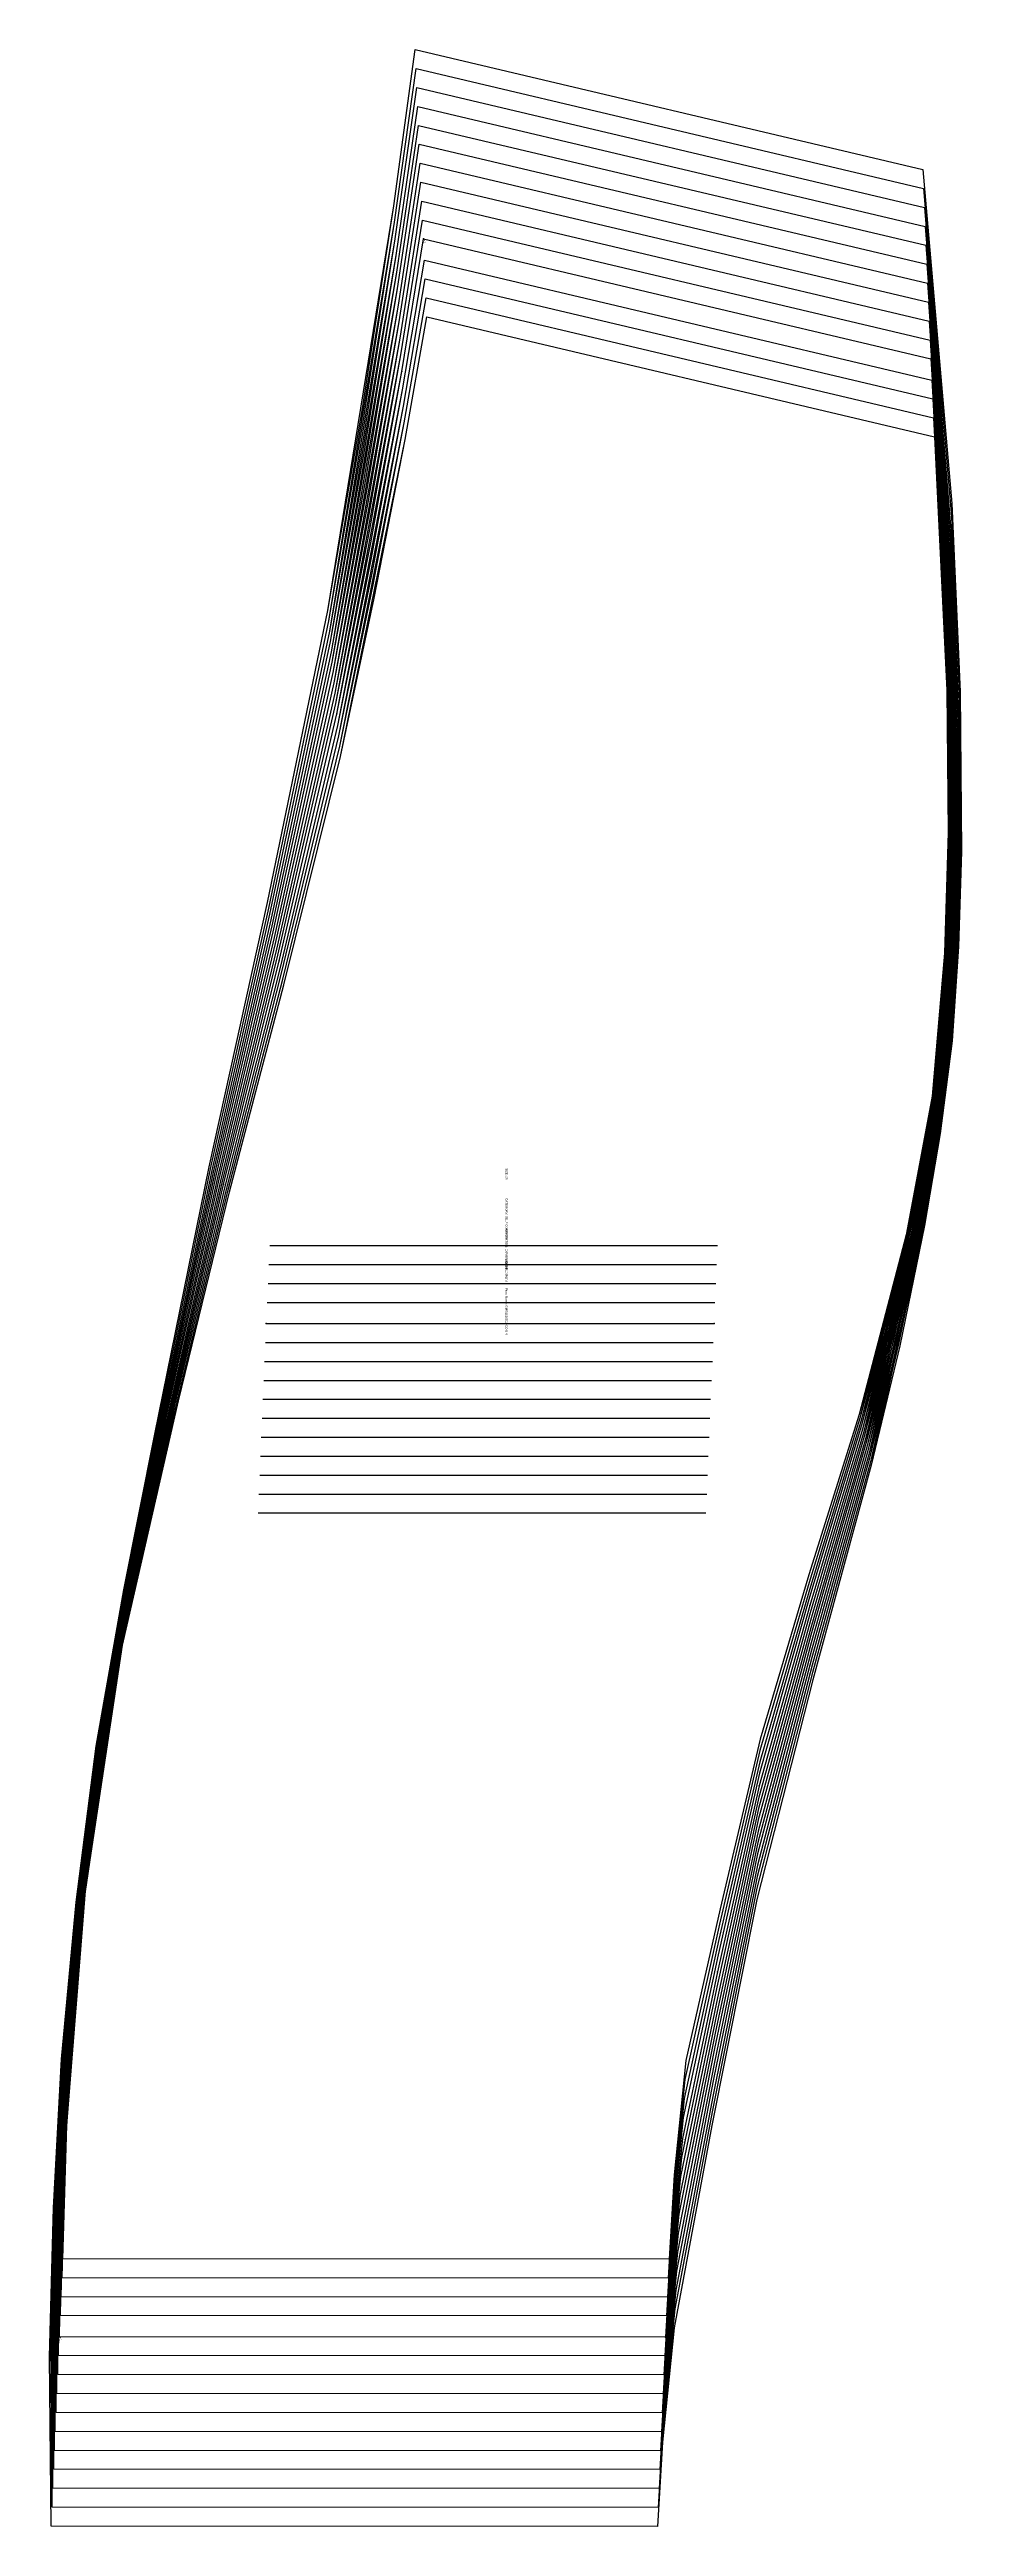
# Model space of a CAD drawing. Extents: x -839 to 1721, y -537 to 682.
# Drawn here: x 278.4 to 386.7, y -321.2 to -26.9 of the extents above; entities that cross this region are included whole.
import ezdxf

# ---------------------------------------------------------------- set-up
doc = ezdxf.new("R2010")
doc.units = 0

# ---------------------------------------------------------------- blocks, each defined once
blk = doc.blocks.new('GMG1016S19-CO U 4_42')
at = {"layer": '1'}
for points in [[(280.0224, -289.3645), (280.4821, -273.4971), (282.7046, -245.6536), (287.1013, -216.4563), (293.7282, -187.4495), (299.814, -162.6109), (306.2606, -138.0465), (312.989, -110.9168), (320.6395, -73.2486), (323.2328, -58.6893)], [(323.2328, -58.6893), (383.4867, -72.9412)], [(383.4867, -72.9412), (384.9624, -103.0225), (385.1047, -119.9439), (384.6729, -134.2797), (383.2124, -151.2418), (380.1212, -167.7112), (374.5383, -189.0624), (368.5744, -208.1302), (362.806, -227.6349), (358.0334, -247.772), (353.9719, -265.8212), (352.5851, -279.3797), (351.9856, -289.4026)], [(351.9856, -289.4026), (280.0224, -289.3645)]]:
    blk.add_lwpolyline(points, dxfattribs=at)
at = {"layer": '5'}
blk.add_line((304.5715, -169.0117), (357.7337, -169.0117), dxfattribs=at)
at = {"layer": '6'}
blk.add_line((351.9856, -289.4026), (280.0224, -289.3645), dxfattribs=at)
at = {"layer": '7'}
blk.add_line((304.5715, -169.0117), (357.7337, -169.0117), dxfattribs=at)
at = {"layer": '84'}
for points in [[(280.0224, -289.3645), (280.4821, -273.4971), (281.3889, -259.5576), (282.7046, -245.6536), (284.6426, -231.0156), (287.1013, -216.4563), (290.2535, -201.9174), (293.7282, -187.4495), (299.814, -162.6109), (306.2606, -138.0465), (312.989, -110.9168), (316.9667, -92.1157), (320.6395, -73.2486), (323.2328, -58.6893)], [(323.2328, -58.6893), (383.4867, -72.9412)], [(383.4867, -72.9412), (384.9624, -103.0225), (385.1047, -119.9439), (384.6729, -134.2797), (384.1014, -142.776), (383.2124, -151.2418), (381.8383, -159.507), (380.1212, -167.7112), (377.4821, -178.4249), (374.5383, -189.0624), (368.5744, -208.1302), (362.806, -227.6349), (358.0334, -247.772), (353.9719, -265.8212), (352.5851, -279.3797), (351.9856, -289.4026)], [(351.9856, -289.4026), (280.0224, -289.3645)]]:
    blk.add_lwpolyline(points, dxfattribs=at)
at = {"layer": '1'}
for s, p in [('SIZE: 42', (332.5623, -170.4899)), ('Piece Name: GMG1016S19-CO U 4', (332.5623, -174.0459))]:
    blk.add_text(s, height=0.25, rotation=269.8881, dxfattribs=at).set_placement(p)
blk = doc.blocks.new('GMG1016S19-CO U 4_44')
at = {"layer": '1'}
for points in [[(279.9208, -291.6149), (280.3348, -275.4478), (282.5014, -247.0684), (286.8778, -217.3072), (293.525, -187.7315), (299.6413, -162.4026), (306.1183, -137.3531), (312.8798, -109.6849), (320.5404, -71.2801), (323.1312, -56.4389)], [(323.1312, -56.4389), (383.3851, -70.6908)], [(383.3851, -70.6908), (385.0005, -101.4527), (385.2038, -118.7603), (384.8126, -133.4237), (383.3775, -150.7795), (380.2711, -167.6324), (374.6374, -189.4891), (368.6049, -209.0141), (362.773, -228.9836), (357.9622, -249.5957), (353.8703, -268.0716), (352.4835, -281.6302), (351.884, -291.653)], [(351.884, -291.653), (279.9208, -291.6149)]]:
    blk.add_lwpolyline(points, dxfattribs=at)
at = {"layer": '5'}
blk.add_line((304.4699, -171.2621), (357.632, -171.2621), dxfattribs=at)
at = {"layer": '6'}
blk.add_line((351.884, -291.653), (279.9208, -291.6149), dxfattribs=at)
at = {"layer": '7'}
blk.add_line((304.4699, -171.2621), (357.632, -171.2621), dxfattribs=at)
at = {"layer": '84'}
for points in [[(279.9208, -291.6149), (280.3348, -275.4478), (281.2085, -261.2416), (282.5014, -247.0684), (284.4267, -232.1484), (286.8778, -217.3072), (290.035, -202.4838), (293.525, -187.7315), (299.6413, -162.4026), (306.1183, -137.3531), (312.8798, -109.6849), (316.8676, -90.5155), (320.5404, -71.2801), (323.1312, -56.4389)], [(323.1312, -56.4389), (383.3851, -70.6908)], [(383.3851, -70.6908), (385.0005, -101.4527), (385.2038, -118.7603), (384.8126, -133.4237), (384.2614, -142.1181), (383.3775, -150.7795), (382.0008, -159.2377), (380.2711, -167.6324), (377.6117, -178.6002), (374.6374, -189.4891), (368.6049, -209.0141), (362.773, -228.9836), (357.9622, -249.5957), (353.8703, -268.0716), (352.4835, -281.6302), (351.884, -291.653)], [(351.884, -291.653), (279.9208, -291.6149)]]:
    blk.add_lwpolyline(points, dxfattribs=at)
at = {"layer": '1'}
for s, p in [('SIZE: 44', (332.5623, -170.4899)), ('Piece Name: GMG1016S19-CO U 4', (332.5623, -174.0459))]:
    blk.add_text(s, height=0.25, rotation=269.8881, dxfattribs=at).set_placement(p)
blk = doc.blocks.new('GMG1016S19-CO U 4_46')
at = {"layer": '1'}
for points in [[(279.8217, -293.8653), (280.19, -277.396), (282.2957, -248.4857), (286.6568, -218.1581), (293.3243, -188.0134), (299.4661, -162.1943), (305.9812, -136.6571), (312.7731, -108.4555), (320.4439, -69.3141), (323.0322, -54.1884)], [(323.0322, -54.1884), (383.286, -68.4403)], [(383.286, -68.4403), (385.0387, -99.883), (385.3053, -117.5741), (384.9548, -132.5677), (383.5477, -150.3147), (380.426, -167.5562), (374.7389, -189.9184), (368.6379, -209.898), (362.7425, -230.3323), (357.8937, -251.4194), (353.7713, -270.3221), (352.3844, -283.8806), (351.785, -293.9035)], [(351.785, -293.9035), (279.8217, -293.8653)]]:
    blk.add_lwpolyline(points, dxfattribs=at)
at = {"layer": '5'}
blk.add_line((304.3708, -173.5125), (357.533, -173.5125), dxfattribs=at)
at = {"layer": '6'}
blk.add_line((351.785, -293.9035), (279.8217, -293.8653), dxfattribs=at)
at = {"layer": '7'}
blk.add_line((304.3708, -173.5125), (357.533, -173.5125), dxfattribs=at)
at = {"layer": '84'}
for points in [[(279.8217, -293.8653), (280.19, -277.396), (281.0307, -262.9231), (282.2957, -248.4857), (284.2083, -233.2838), (286.6568, -218.1581), (289.8217, -203.0502), (293.3243, -188.0134), (299.4661, -162.1943), (305.9812, -136.6571), (312.7731, -108.4555), (316.7685, -88.9178), (320.4439, -69.3141), (323.0322, -54.1884)], [(323.0322, -54.1884), (383.286, -68.4403)], [(383.286, -68.4403), (385.0387, -99.883), (385.3053, -117.5741), (384.9548, -132.5677), (384.4189, -141.4577), (383.5477, -150.3147), (382.1659, -158.9659), (380.426, -167.5562), (377.7412, -178.778), (374.7389, -189.9184), (368.6379, -209.898), (362.7425, -230.3323), (357.8937, -251.4194), (353.7713, -270.3221), (352.3844, -283.8806), (351.785, -293.9035)], [(351.785, -293.9035), (279.8217, -293.8653)]]:
    blk.add_lwpolyline(points, dxfattribs=at)
at = {"layer": '1'}
for s, p in [('SIZE: 46', (332.5623, -170.4899)), ('Piece Name: GMG1016S19-CO U 4', (332.5623, -174.0459))]:
    blk.add_text(s, height=0.25, rotation=269.8881, dxfattribs=at).set_placement(p)
blk = doc.blocks.new('GMG1016S19-CO U 4_48')
at = {"layer": '1'}
for points in [[(279.7201, -296.1158), (280.0401, -279.3467), (282.0924, -249.903), (286.4308, -219.009), (293.1211, -188.2928), (299.2908, -161.9835), (305.8389, -135.9637), (312.6614, -107.2262), (320.3449, -67.3456), (322.9306, -51.938)], [(322.9306, -51.938), (383.1845, -66.1899)], [(383.1845, -66.1899), (385.0768, -98.3133), (385.4069, -116.3905), (385.0945, -131.7092), (383.7128, -149.8499), (380.5784, -167.4775), (374.8406, -190.3476), (368.6683, -210.7819), (362.7095, -231.6811), (357.8225, -253.2457), (353.6696, -272.5725), (352.2828, -286.1311), (351.6834, -296.1539)], [(351.6834, -296.1539), (279.7201, -296.1158)]]:
    blk.add_lwpolyline(points, dxfattribs=at)
at = {"layer": '5'}
blk.add_line((304.2692, -175.763), (357.4314, -175.763), dxfattribs=at)
at = {"layer": '6'}
blk.add_line((351.6834, -296.1539), (279.7201, -296.1158), dxfattribs=at)
at = {"layer": '7'}
blk.add_line((304.2692, -175.763), (357.4314, -175.763), dxfattribs=at)
at = {"layer": '84'}
for points in [[(279.7201, -296.1158), (280.0401, -279.3467), (280.8478, -264.6096), (282.0924, -249.903), (283.9873, -234.4167), (286.4308, -219.009), (289.6032, -203.6166), (293.1211, -188.2928), (299.2908, -161.9835), (305.8389, -135.9637), (312.6614, -107.2262), (316.6644, -87.3176), (320.3449, -67.3456), (322.9306, -51.938)], [(322.9306, -51.938), (383.1845, -66.1899)], [(383.1845, -66.1899), (385.0768, -98.3133), (385.4069, -116.3905), (385.0945, -131.7092), (384.5738, -140.7948), (383.7128, -149.8499), (382.3285, -158.6942), (380.5784, -167.4775), (377.8733, -178.9532), (374.8406, -190.3476), (368.6683, -210.7819), (362.7095, -231.6811), (357.8225, -253.2457), (353.6696, -272.5725), (352.2828, -286.1311), (351.6834, -296.1539)], [(351.6834, -296.1539), (279.7201, -296.1158)]]:
    blk.add_lwpolyline(points, dxfattribs=at)
at = {"layer": '1'}
for s, p in [('SIZE: 48', (332.5623, -170.4899)), ('Piece Name: GMG1016S19-CO U 4', (332.5623, -174.0459))]:
    blk.add_text(s, height=0.25, rotation=269.8881, dxfattribs=at).set_placement(p)
blk = doc.blocks.new('GMG1016S19-CO U 4_50')
at = {"layer": '1'}
for points in [[(279.6083, -298.6152), (279.8776, -281.5108), (281.8664, -251.4753), (286.1819, -219.9513), (292.8976, -188.6027), (299.0978, -161.7498), (305.684, -135.189), (312.542, -105.8571), (320.2382, -65.1587), (322.8188, -49.4361)], [(322.8188, -49.4361), (383.0727, -63.688)], [(383.0727, -63.688), (385.1199, -96.5658), (385.5187, -115.0722), (385.252, -130.7567), (383.8982, -149.3317), (380.7511, -167.3886), (374.9523, -190.8201), (368.7039, -211.7624), (362.6739, -233.1771), (357.7438, -255.2701), (353.5579, -275.0719), (352.171, -288.6304), (351.5716, -298.6533)], [(351.5716, -298.6533), (279.6083, -298.6152)]]:
    blk.add_lwpolyline(points, dxfattribs=at)
at = {"layer": '2'}
for p in [(322.8188, -49.4361), (322.8188, -49.4361), (383.0727, -63.688), (383.0727, -63.688), (304.1574, -178.2623), (357.3196, -178.2623), (279.6083, -298.6152), (351.5716, -298.6533), (351.5716, -298.6533)]:
    blk.add_point(p, dxfattribs=at)
at = {"layer": '3'}
for p in [(320.2382, -65.1587), (385.1199, -96.5658), (312.542, -105.8571), (385.5187, -115.0722), (385.252, -130.7567), (305.684, -135.189), (383.8982, -149.3317), (299.0978, -161.7498), (380.7511, -167.3886), (292.8976, -188.6027), (374.9523, -190.8201), (368.7039, -211.7624), (286.1819, -219.9513), (362.6739, -233.1771), (281.8664, -251.4753), (357.7438, -255.2701), (353.5579, -275.0719), (279.8776, -281.5108), (352.171, -288.6304)]:
    blk.add_point(p, dxfattribs=at)
at = {"layer": '4'}
for p in [(279.6083, -298.6152, -3.998), (351.5716, -298.6533, -3.998), (351.5716, -298.6533, -3.998)]:
    blk.add_point(p, dxfattribs=at)
at = {"layer": '5'}
blk.add_line((304.1574, -178.2623), (357.3196, -178.2623), dxfattribs=at)
at = {"layer": '6'}
blk.add_line((351.5716, -298.6533), (279.6083, -298.6152), dxfattribs=at)
at = {"layer": '7'}
blk.add_line((304.1574, -178.2623), (357.3196, -178.2623), dxfattribs=at)
at = {"layer": '84'}
for points in [[(279.6083, -298.6152), (279.8776, -281.5108), (280.6497, -266.4791), (281.8664, -251.4753), (283.7435, -235.6765), (286.1819, -219.9513), (289.3645, -204.244), (292.8976, -188.6027), (299.0978, -161.7498), (305.684, -135.189), (312.542, -105.8571), (316.5552, -85.5422), (320.2382, -65.1587), (322.8188, -49.4361)], [(322.8188, -49.4361), (383.0727, -63.688)], [(383.0727, -63.688), (385.1199, -96.5658), (385.5187, -115.0722), (385.252, -130.7567), (384.7516, -140.0607), (383.8982, -149.3317), (382.5113, -158.3919), (380.7511, -167.3886), (378.0181, -179.1463), (374.9523, -190.8201), (368.7039, -211.7624), (362.6739, -233.1771), (357.7438, -255.2701), (353.5579, -275.0719), (352.171, -288.6304), (351.5716, -298.6533)], [(351.5716, -298.6533), (279.6083, -298.6152)]]:
    blk.add_lwpolyline(points, dxfattribs=at)
at = {"layer": '1'}
for s, p in [('# 2', (322.8188, -49.4361)), ('# 2', (322.8188, -49.4361)), ('# 2', (383.0727, -63.688)), ('# 2', (383.0727, -63.688)), ('SIZE: 50', (332.5623, -159.8194)), ('CATEGORY: SELF CO UPPER', (332.5623, -163.3754)), ('ANNOTATION: 1XFABRIC 1X INTERLIN', (332.5623, -166.9314)), ('Quantity: 0,0', (332.5623, -170.4874)), ('Piece Name: GMG1016S19-CO U 4', (332.5623, -174.0434)), ('# 3', (353.5579, -275.0719)), ('# 1', (279.6083, -298.6152)), ('# 1', (351.5716, -298.6533)), ('# 1', (351.5716, -298.6533))]:
    blk.add_text(s, height=0.25, rotation=269.8881, dxfattribs=at).set_placement(p)
blk = doc.blocks.new('GMG1016S19-CO U 4_52')
at = {"layer": '1'}
for points in [[(279.5067, -300.8656), (279.7277, -283.4615), (281.6606, -252.8926), (285.9558, -220.8048), (292.6944, -188.8846), (298.9199, -161.5415), (305.5417, -134.4956), (312.4302, -104.6277), (320.1391, -63.1927), (322.7172, -47.1856)], [(322.7172, -47.1856), (382.9711, -61.4376)], [(382.9711, -61.4376), (385.1555, -94.996), (385.6178, -113.8886), (385.3892, -129.9007), (384.0633, -148.8695), (380.901, -167.3124), (375.0514, -191.2493), (368.7319, -212.6489), (362.6384, -234.5284), (357.6701, -257.0963), (353.4563, -277.3223), (352.0695, -290.8809), (351.47, -300.9037)], [(351.47, -300.9037), (279.5067, -300.8656)]]:
    blk.add_lwpolyline(points, dxfattribs=at)
at = {"layer": '5'}
blk.add_line((304.0558, -180.5128), (357.218, -180.5128), dxfattribs=at)
at = {"layer": '6'}
blk.add_line((351.47, -300.9037), (279.5067, -300.8656), dxfattribs=at)
at = {"layer": '7'}
blk.add_line((304.0558, -180.5128), (357.218, -180.5128), dxfattribs=at)
at = {"layer": '84'}
for points in [[(279.5067, -300.8656), (279.7277, -283.4615), (280.4694, -268.1631), (281.6606, -252.8926), (283.5225, -236.8119), (285.9558, -220.8048), (289.146, -204.8104), (292.6944, -188.8846), (298.9199, -161.5415), (305.5417, -134.4956), (312.4302, -104.6277), (316.4536, -83.9445), (320.1391, -63.1927), (322.7172, -47.1856)], [(322.7172, -47.1856), (382.9711, -61.4376)], [(382.9711, -61.4376), (385.1555, -94.996), (385.6178, -113.8886), (385.3892, -129.9007), (384.9066, -139.4003), (384.0633, -148.8695), (382.6739, -158.1227), (380.901, -167.3124), (378.1476, -179.3241), (375.0514, -191.2493), (368.7319, -212.6489), (362.6384, -234.5284), (357.6701, -257.0963), (353.4563, -277.3223), (352.0695, -290.8809), (351.47, -300.9037)], [(351.47, -300.9037), (279.5067, -300.8656)]]:
    blk.add_lwpolyline(points, dxfattribs=at)
at = {"layer": '1'}
for s, p in [('SIZE: 52', (332.5623, -170.4874)), ('Piece Name: GMG1016S19-CO U 4', (332.5623, -174.0434))]:
    blk.add_text(s, height=0.25, rotation=269.8881, dxfattribs=at).set_placement(p)
blk = doc.blocks.new('GMG1016S19-CO U 4_54')
at = {"layer": '1'}
for points in [[(279.4077, -303.116), (279.5804, -285.4122), (281.4574, -254.3099), (285.7323, -221.6557), (292.4937, -189.1666), (298.7472, -161.3332), (305.402, -133.8022), (312.3235, -103.3984), (320.0426, -61.2268), (322.6182, -44.9352)], [(322.6182, -44.9352), (382.872, -59.1871)], [(382.872, -59.1871), (385.1961, -93.4263), (385.7194, -112.7049), (385.5314, -129.0447), (384.2309, -148.4046), (381.0559, -167.2337), (375.153, -191.6786), (368.7649, -213.5328), (362.6079, -235.8772), (357.6016, -258.92), (353.3572, -279.5728), (351.9704, -293.1313), (351.3709, -303.1541)], [(351.3709, -303.1541), (279.4077, -303.116)]]:
    blk.add_lwpolyline(points, dxfattribs=at)
at = {"layer": '5'}
blk.add_line((303.9568, -182.7632), (357.119, -182.7632), dxfattribs=at)
at = {"layer": '6'}
blk.add_line((351.3709, -303.1541), (279.4077, -303.116), dxfattribs=at)
at = {"layer": '7'}
blk.add_line((303.9568, -182.7632), (357.119, -182.7632), dxfattribs=at)
at = {"layer": '84'}
for points in [[(279.4077, -303.116), (279.5804, -285.4122), (280.289, -269.8471), (281.4574, -254.3099), (283.304, -237.9447), (285.7323, -221.6557), (288.9301, -205.3768), (292.4937, -189.1666), (298.7472, -161.3332), (305.402, -133.8022), (312.3235, -103.3984), (316.3545, -82.3469), (320.0426, -61.2268), (322.6182, -44.9352)], [(322.6182, -44.9352), (382.872, -59.1871)], [(382.872, -59.1871), (385.1961, -93.4263), (385.7194, -112.7049), (385.5314, -129.0447), (385.0641, -138.7399), (384.2309, -148.4046), (382.839, -157.8509), (381.0559, -167.2337), (378.2797, -179.4993), (375.153, -191.6786), (368.7649, -213.5328), (362.6079, -235.8772), (357.6016, -258.92), (353.3572, -279.5728), (351.9704, -293.1313), (351.3709, -303.1541)], [(351.3709, -303.1541), (279.4077, -303.116)]]:
    blk.add_lwpolyline(points, dxfattribs=at)
at = {"layer": '1'}
for s, p in [('SIZE: 54', (332.5623, -170.4874)), ('Piece Name: GMG1016S19-CO U 4', (332.5623, -174.0434))]:
    blk.add_text(s, height=0.25, rotation=269.8881, dxfattribs=at).set_placement(p)
blk = doc.blocks.new('GMG1016S19-CO U 4_56')
at = {"layer": '1'}
for points in [[(279.3061, -305.369), (279.4331, -287.363), (281.2517, -255.7298), (285.5062, -222.5091), (292.2906, -189.4485), (298.572, -161.1275), (305.2623, -133.1087), (312.2118, -102.1716), (319.9435, -59.2582), (322.5166, -42.6873)], [(322.5166, -42.6873), (382.7704, -56.9367)], [(382.7704, -56.9367), (385.2317, -91.8592), (385.8184, -111.5238), (385.6711, -128.1913), (384.396, -147.9424), (381.2083, -167.16), (375.252, -192.1079), (368.7953, -214.4192), (362.5749, -237.2284), (357.5304, -260.7488), (353.2556, -281.8258), (351.8688, -295.3843), (351.2693, -305.4071)], [(351.2693, -305.4071), (279.3061, -305.369)]]:
    blk.add_lwpolyline(points, dxfattribs=at)
at = {"layer": '5'}
blk.add_line((303.8552, -185.0137), (357.0174, -185.0137), dxfattribs=at)
at = {"layer": '6'}
blk.add_line((351.2693, -305.4071), (279.3061, -305.369), dxfattribs=at)
at = {"layer": '7'}
blk.add_line((303.8552, -185.0137), (357.0174, -185.0137), dxfattribs=at)
at = {"layer": '84'}
for points in [[(279.3061, -305.369), (279.4331, -287.363), (280.1087, -271.5311), (281.2517, -255.7298), (283.0831, -239.0801), (285.5062, -222.5091), (288.7142, -205.9433), (292.2906, -189.4485), (298.572, -161.1275), (305.2623, -133.1087), (312.2118, -102.1716), (316.2529, -80.7467), (319.9435, -59.2582), (322.5166, -42.6873)], [(322.5166, -42.6873), (382.7704, -56.9367)], [(382.7704, -56.9367), (385.2317, -91.8592), (385.8184, -111.5238), (385.6711, -128.1913), (385.2215, -138.0795), (384.396, -147.9424), (383.0016, -157.5817), (381.2083, -167.16), (378.4092, -179.6746), (375.252, -192.1079), (368.7953, -214.4192), (362.5749, -237.2284), (357.5304, -260.7488), (353.2556, -281.8258), (351.8688, -295.3843), (351.2693, -305.4071)], [(351.2693, -305.4071), (279.3061, -305.369)]]:
    blk.add_lwpolyline(points, dxfattribs=at)
at = {"layer": '1'}
for s, p in [('SIZE: 56', (332.5623, -170.4899)), ('Piece Name: GMG1016S19-CO U 4', (332.5623, -174.0459))]:
    blk.add_text(s, height=0.25, rotation=269.8881, dxfattribs=at).set_placement(p)
blk = doc.blocks.new('GMG1016S19-CO U 4_58')
at = {"layer": '1'}
for points in [[(279.207, -307.6194), (279.2858, -289.3137), (281.0485, -257.1471), (285.2801, -223.3575), (292.0899, -189.7304), (298.3967, -160.9192), (305.1226, -132.4153), (312.1051, -100.9422), (319.847, -57.2948), (322.4175, -40.4369)], [(322.4175, -40.4369), (382.6714, -54.6888)], [(382.6714, -54.6888), (385.2723, -90.2894), (385.92, -110.3351), (385.8134, -127.3328), (384.5637, -147.4801), (381.3633, -167.0813), (375.3536, -192.5346), (368.8284, -215.3006), (362.5444, -238.5746), (357.4593, -262.57), (353.1566, -284.0762), (351.7697, -297.6322), (351.1703, -307.6576)], [(351.1703, -307.6576), (279.207, -307.6194)]]:
    blk.add_lwpolyline(points, dxfattribs=at)
at = {"layer": '5'}
blk.add_line((303.7561, -187.2641), (356.9183, -187.2641), dxfattribs=at)
at = {"layer": '6'}
blk.add_line((351.1703, -307.6576), (279.207, -307.6194), dxfattribs=at)
at = {"layer": '7'}
blk.add_line((303.7561, -187.2641), (356.9183, -187.2641), dxfattribs=at)
at = {"layer": '84'}
for points in [[(279.207, -307.6194), (279.2858, -289.3137), (279.9284, -273.2151), (281.0485, -257.1471), (282.8646, -240.2155), (285.2801, -223.3575), (288.4983, -206.5097), (292.0899, -189.7304), (298.3967, -160.9192), (305.1226, -132.4153), (312.1051, -100.9422), (316.1538, -79.149), (319.847, -57.2948), (322.4175, -40.4369)], [(322.4175, -40.4369), (382.6714, -54.6888)], [(382.6714, -54.6888), (385.2723, -90.2894), (385.92, -110.3351), (385.8134, -127.3328), (385.379, -137.4217), (384.5637, -147.4801), (383.1667, -157.3124), (381.3633, -167.0813), (378.5413, -179.8498), (375.3536, -192.5346), (368.8284, -215.3006), (362.5444, -238.5746), (357.4593, -262.57), (353.1566, -284.0762), (351.7697, -297.6322), (351.1703, -307.6576)], [(351.1703, -307.6576), (279.207, -307.6194)]]:
    blk.add_lwpolyline(points, dxfattribs=at)
at = {"layer": '1'}
for s, p in [('SIZE: 58', (332.5623, -170.4899)), ('Piece Name: GMG1016S19-CO U 4', (332.5623, -174.0459))]:
    blk.add_text(s, height=0.25, rotation=269.8881, dxfattribs=at).set_placement(p)
blk = doc.blocks.new('GMG1016S19-CO U 4_60')
at = {"layer": '1'}
for points in [[(279.1054, -309.8673), (279.1359, -291.2593), (280.8428, -258.5644), (285.0592, -224.2084), (291.8867, -190.0073), (298.2215, -160.7059), (304.9804, -131.7194), (311.9933, -99.7128), (319.748, -55.3289), (322.3159, -38.1864)], [(322.3159, -38.1864), (382.5698, -52.4384)], [(382.5698, -52.4384), (385.3079, -88.7197), (386.0191, -109.154), (385.9531, -126.4768), (384.7288, -147.0153), (381.5157, -167.0025), (375.4527, -192.9639), (368.8589, -216.1845), (362.5114, -239.9234), (357.3882, -264.3937), (353.055, -286.3241), (351.6681, -299.8826), (351.0687, -309.9054)], [(351.0687, -309.9054), (279.1054, -309.8673)]]:
    blk.add_lwpolyline(points, dxfattribs=at)
at = {"layer": '5'}
blk.add_line((303.6545, -189.5145), (356.8167, -189.5145), dxfattribs=at)
at = {"layer": '6'}
blk.add_line((351.0687, -309.9054), (279.1054, -309.8673), dxfattribs=at)
at = {"layer": '7'}
blk.add_line((303.6545, -189.5145), (356.8167, -189.5145), dxfattribs=at)
at = {"layer": '84'}
for points in [[(279.1054, -309.8673), (279.1359, -291.2593), (279.748, -274.8992), (280.8428, -258.5644), (282.6462, -241.3483), (285.0592, -224.2084), (288.2824, -207.0736), (291.8867, -190.0073), (298.2215, -160.7059), (304.9804, -131.7194), (311.9933, -99.7128), (316.0523, -77.5513), (319.748, -55.3289), (322.3159, -38.1864)], [(322.3159, -38.1864), (382.5698, -52.4384)], [(382.5698, -52.4384), (385.3079, -88.7197), (386.0191, -109.154), (385.9531, -126.4768), (385.5365, -136.7587), (384.7288, -147.0153), (383.3292, -157.0406), (381.5157, -167.0025), (378.6709, -180.0251), (375.4527, -192.9639), (368.8589, -216.1845), (362.5114, -239.9234), (357.3882, -264.3937), (353.055, -286.3241), (351.6681, -299.8826), (351.0687, -309.9054)], [(351.0687, -309.9054), (279.1054, -309.8673)]]:
    blk.add_lwpolyline(points, dxfattribs=at)
at = {"layer": '1'}
for s, p in [('SIZE: 60', (332.5623, -170.4899)), ('Piece Name: GMG1016S19-CO U 4', (332.5623, -174.0459))]:
    blk.add_text(s, height=0.25, rotation=269.8881, dxfattribs=at).set_placement(p)
blk = doc.blocks.new('GMG1016S19-CO U 4_62')
at = {"layer": '1'}
for points in [[(279.014, -312.1178), (278.9987, -293.2126), (280.6472, -259.9792), (284.8433, -225.0593), (291.6936, -190.2892), (298.0538, -160.5001), (304.8508, -131.0234), (311.8943, -98.4784), (319.6565, -53.3604), (322.2244, -35.936)], [(322.2244, -35.936), (382.4783, -50.1879)], [(382.4783, -50.1879), (385.3562, -87.1475), (386.1283, -107.9678), (386.1029, -125.6208), (384.904, -146.5479), (381.6782, -166.9263), (375.5645, -193.3931), (368.8995, -217.071), (362.4885, -241.2721), (357.3272, -266.22), (352.9635, -288.5745), (351.5767, -302.1331), (350.9773, -312.1559)], [(350.9773, -312.1559), (279.014, -312.1178)]]:
    blk.add_lwpolyline(points, dxfattribs=at)
at = {"layer": '5'}
blk.add_line((303.5631, -191.765), (356.7253, -191.765), dxfattribs=at)
at = {"layer": '6'}
blk.add_line((350.9773, -312.1559), (279.014, -312.1178), dxfattribs=at)
at = {"layer": '7'}
blk.add_line((303.5631, -191.765), (356.7253, -191.765), dxfattribs=at)
at = {"layer": '84'}
for points in [[(279.014, -312.1178), (278.9987, -293.2126), (279.5779, -276.5832), (280.6472, -259.9792), (282.4328, -242.4837), (284.8433, -225.0593), (288.0741, -207.64), (291.6936, -190.2892), (298.0538, -160.5001), (304.8508, -131.0234), (311.8943, -98.4784), (315.9608, -75.9511), (319.6565, -53.3604), (322.2244, -35.936)], [(322.2244, -35.936), (382.4783, -50.1879)], [(382.4783, -50.1879), (385.3562, -87.1475), (386.1283, -107.9678), (386.1029, -125.6208), (385.7016, -136.0983), (384.904, -146.5479), (383.502, -156.7688), (381.6782, -166.9263), (378.8106, -180.2029), (375.5645, -193.3931), (368.8995, -217.071), (362.4885, -241.2721), (357.3272, -266.22), (352.9635, -288.5745), (351.5767, -302.1331), (350.9773, -312.1559)], [(350.9773, -312.1559), (279.014, -312.1178)]]:
    blk.add_lwpolyline(points, dxfattribs=at)
at = {"layer": '1'}
for s, p in [('SIZE: 62', (332.5623, -170.4899)), ('Piece Name: GMG1016S19-CO U 4', (332.5623, -174.0459))]:
    blk.add_text(s, height=0.25, rotation=269.8881, dxfattribs=at).set_placement(p)
blk = doc.blocks.new('GMG1016S19-CO U 4_64')
at = {"layer": '1'}
for points in [[(278.9302, -314.3682), (278.8666, -295.1608), (280.4618, -261.394), (284.635, -225.9102), (291.5082, -190.5712), (297.8963, -160.2893), (304.7264, -130.3275), (311.8028, -97.249), (319.5778, -51.3944), (322.1406, -33.683)], [(322.1406, -33.683), (382.3945, -47.9349)], [(382.3945, -47.9349), (385.412, -85.5803), (386.2452, -106.7817), (386.2604, -124.7674), (385.0869, -146.0831), (381.8484, -166.8476), (375.6813, -193.8198), (368.9452, -217.9524), (362.4733, -242.6234), (357.2714, -268.0437), (352.8797, -290.825), (351.4929, -304.3835), (350.8934, -314.4063)], [(350.8934, -314.4063), (278.9302, -314.3682)]]:
    blk.add_lwpolyline(points, dxfattribs=at)
at = {"layer": '5'}
blk.add_line((303.4792, -194.0154), (356.6415, -194.0154), dxfattribs=at)
at = {"layer": '6'}
blk.add_line((350.8934, -314.4063), (278.9302, -314.3682), dxfattribs=at)
at = {"layer": '7'}
blk.add_line((303.4792, -194.0154), (356.6415, -194.0154), dxfattribs=at)
at = {"layer": '84'}
for points in [[(278.9302, -314.3682), (278.8666, -295.1608), (279.4153, -278.2647), (280.4618, -261.394), (282.2321, -243.6165), (284.635, -225.9102), (287.8735, -208.2064), (291.5082, -190.5712), (297.8963, -160.2893), (304.7264, -130.3275), (311.8028, -97.249), (315.877, -74.3535), (319.5778, -51.3944), (322.1406, -33.683)], [(322.1406, -33.683), (382.3945, -47.9349)], [(382.3945, -47.9349), (385.412, -85.5803), (386.2452, -106.7817), (386.2604, -124.7674), (385.8743, -135.4379), (385.0869, -146.0831), (383.6823, -156.4971), (381.8484, -166.8476), (378.9579, -180.3782), (375.6813, -193.8198), (368.9452, -217.9524), (362.4733, -242.6234), (357.2714, -268.0437), (352.8797, -290.825), (351.4929, -304.3835), (350.8934, -314.4063)], [(350.8934, -314.4063), (278.9302, -314.3682)]]:
    blk.add_lwpolyline(points, dxfattribs=at)
at = {"layer": '1'}
for s, p in [('SIZE: 64', (332.5623, -170.4874)), ('Piece Name: GMG1016S19-CO U 4', (332.5623, -174.0434))]:
    blk.add_text(s, height=0.25, rotation=269.8881, dxfattribs=at).set_placement(p)
blk = doc.blocks.new('GMG1016S19-CO U 4_66')
at = {"layer": '1'}
for points in [[(278.8311, -316.6187), (278.7219, -297.1089), (280.2586, -262.8113), (284.4115, -226.7611), (291.3076, -190.8506), (297.7236, -160.081), (304.5867, -129.634), (311.6936, -96.0197), (319.4812, -49.4259), (322.0416, -31.4325)], [(322.0416, -31.4325), (382.2955, -45.6845)], [(382.2955, -45.6845), (385.4501, -84.008), (386.3467, -105.6006), (386.4026, -123.9114), (385.2545, -145.6208), (382.0034, -166.7663), (375.7829, -194.2491), (368.9782, -218.8363), (362.4403, -243.9696), (357.2028, -269.8674), (352.7806, -293.0754), (351.3938, -306.6339), (350.7944, -316.6568)], [(350.7944, -316.6568), (278.8311, -316.6187)]]:
    blk.add_lwpolyline(points, dxfattribs=at)
at = {"layer": '5'}
blk.add_line((303.3802, -196.2659), (356.5424, -196.2659), dxfattribs=at)
at = {"layer": '6'}
blk.add_line((350.7944, -316.6568), (278.8311, -316.6187), dxfattribs=at)
at = {"layer": '7'}
blk.add_line((303.3802, -196.2659), (356.5424, -196.2659), dxfattribs=at)
at = {"layer": '84'}
for points in [[(278.8311, -316.6187), (278.7219, -297.1089), (279.2375, -279.9487), (280.2586, -262.8113), (282.0163, -244.7494), (284.4115, -226.7611), (287.6601, -208.7728), (291.3076, -190.8506), (297.7236, -160.081), (304.5867, -129.634), (311.6936, -96.0197), (315.7779, -72.7558), (319.4812, -49.4259), (322.0416, -31.4325)], [(322.0416, -31.4325), (382.2955, -45.6845)], [(382.2955, -45.6845), (385.4501, -84.008), (386.3467, -105.6006), (386.4026, -123.9114), (386.0343, -134.7801), (385.2545, -145.6208), (383.8499, -156.2278), (382.0034, -166.7663), (379.09, -180.5534), (375.7829, -194.2491), (368.9782, -218.8363), (362.4403, -243.9696), (357.2028, -269.8674), (352.7806, -293.0754), (351.3938, -306.6339), (350.7944, -316.6568)], [(350.7944, -316.6568), (278.8311, -316.6187)]]:
    blk.add_lwpolyline(points, dxfattribs=at)
at = {"layer": '1'}
for s, p in [('SIZE: 66', (332.5623, -170.4874)), ('Piece Name: GMG1016S19-CO U 4', (332.5623, -174.0434))]:
    blk.add_text(s, height=0.25, rotation=269.8881, dxfattribs=at).set_placement(p)
blk = doc.blocks.new('GMG1016S19-CO U 4_68')
at = {"layer": '1'}
for points in [[(278.7346, -318.8691), (278.5771, -299.0596), (280.0579, -264.2286), (284.1905, -227.612), (291.1094, -191.1325), (297.5534, -159.8727), (304.4521, -128.9381), (311.5895, -94.7903), (319.3873, -47.4574), (321.945, -29.1821)], [(321.945, -29.1821), (382.1989, -43.434)], [(382.1989, -43.434), (385.4933, -82.4383), (386.4509, -104.4144), (386.5474, -123.0529), (385.4273, -145.156), (382.1608, -166.6901), (375.887, -194.6783), (369.0138, -219.7202), (362.4123, -245.3183), (357.1368, -271.6937), (352.6841, -295.3259), (351.2973, -308.8844), (350.6979, -318.9072)], [(350.6979, -318.9072), (278.7346, -318.8691)]]:
    blk.add_lwpolyline(points, dxfattribs=at)
at = {"layer": '5'}
blk.add_line((303.2837, -198.5163), (356.4459, -198.5163), dxfattribs=at)
at = {"layer": '6'}
blk.add_line((350.6979, -318.9072), (278.7346, -318.8691), dxfattribs=at)
at = {"layer": '7'}
blk.add_line((303.2837, -198.5163), (356.4459, -198.5163), dxfattribs=at)
at = {"layer": '84'}
for points in [[(278.7346, -318.8691), (278.5771, -299.0596), (279.0597, -281.6327), (280.0579, -264.2286), (281.8003, -245.8848), (284.1905, -227.612), (287.4468, -209.3392), (291.1094, -191.1325), (297.5534, -159.8727), (304.4521, -128.9381), (311.5895, -94.7903), (315.6814, -71.1582), (319.3873, -47.4574), (321.945, -29.1821)], [(321.945, -29.1821), (382.1989, -43.434)], [(382.1989, -43.434), (385.4933, -82.4383), (386.4509, -104.4144), (386.5474, -123.0529), (386.1969, -134.1197), (385.4273, -145.156), (384.0176, -155.9561), (382.1608, -166.6901), (379.2246, -180.7287), (375.887, -194.6783), (369.0138, -219.7202), (362.4123, -245.3183), (357.1368, -271.6937), (352.6841, -295.3259), (351.2973, -308.8844), (350.6979, -318.9072)], [(350.6979, -318.9072), (278.7346, -318.8691)]]:
    blk.add_lwpolyline(points, dxfattribs=at)
at = {"layer": '1'}
for s, p in [('SIZE: 68', (332.5623, -170.4874)), ('Piece Name: GMG1016S19-CO U 4', (332.5623, -174.0434))]:
    blk.add_text(s, height=0.25, rotation=269.8881, dxfattribs=at).set_placement(p)
blk = doc.blocks.new('GMG1016S19-CO U 4_70')
at = {"layer": '1'}
for points in [[(278.6381, -321.1196), (278.4323, -301.0078), (279.8573, -265.646), (283.9721, -228.4629), (290.9113, -191.4119), (297.3807, -159.6619), (304.3149, -128.2447), (311.4828, -93.561), (319.2933, -45.4915), (321.8485, -26.9317)], [(321.8485, -26.9317), (382.1024, -41.1836)], [(382.1024, -41.1836), (385.534, -80.8686), (386.5576, -103.2307), (386.6922, -122.1969), (385.5974, -144.6911), (382.3183, -166.6113), (375.9912, -195.1051), (369.0494, -220.6041), (362.3844, -246.6671), (357.0682, -273.5174), (352.5876, -297.5763), (351.2008, -311.1348), (350.6013, -321.1576)], [(350.6013, -321.1576), (278.6381, -321.1196)]]:
    blk.add_lwpolyline(points, dxfattribs=at)
at = {"layer": '5'}
blk.add_line((303.1871, -200.7667), (356.3494, -200.7667), dxfattribs=at)
at = {"layer": '6'}
blk.add_line((350.6013, -321.1576), (278.6381, -321.1196), dxfattribs=at)
at = {"layer": '7'}
blk.add_line((303.1871, -200.7667), (356.3494, -200.7667), dxfattribs=at)
at = {"layer": '84'}
for points in [[(278.6381, -321.1196), (278.4323, -301.0078), (278.8844, -283.3167), (279.8573, -265.646), (281.5845, -247.0176), (283.9721, -228.4629), (287.236, -209.9031), (290.9113, -191.4119), (297.3807, -159.6619), (304.3149, -128.2447), (311.4828, -93.561), (315.5849, -69.5605), (319.2933, -45.4915), (321.8485, -26.9317)], [(321.8485, -26.9317), (382.1024, -41.1836)], [(382.1024, -41.1836), (385.534, -80.8686), (386.5576, -103.2307), (386.6922, -122.1969), (386.3594, -133.4593), (385.5974, -144.6911), (384.1852, -155.6843), (382.3183, -166.6113), (379.3592, -180.9039), (375.9912, -195.1051), (369.0494, -220.6041), (362.3844, -246.6671), (357.0682, -273.5174), (352.5876, -297.5763), (351.2008, -311.1348), (350.6013, -321.1576)], [(350.6013, -321.1576), (278.6381, -321.1196)]]:
    blk.add_lwpolyline(points, dxfattribs=at)
at = {"layer": '1'}
for s, p in [('SIZE: 70', (332.5623, -170.4874)), ('Piece Name: GMG1016S19-CO U 4', (332.5623, -174.0434))]:
    blk.add_text(s, height=0.25, rotation=269.8881, dxfattribs=at).set_placement(p)

msp = doc.modelspace()

# ---------------------------------------------------------------- block references
at = {"layer": '1'}
for name in ['GMG1016S19-CO U 4_70', 'GMG1016S19-CO U 4_68', 'GMG1016S19-CO U 4_66', 'GMG1016S19-CO U 4_64', 'GMG1016S19-CO U 4_62', 'GMG1016S19-CO U 4_60', 'GMG1016S19-CO U 4_58', 'GMG1016S19-CO U 4_56', 'GMG1016S19-CO U 4_54', 'GMG1016S19-CO U 4_52', 'GMG1016S19-CO U 4_50', 'GMG1016S19-CO U 4_48', 'GMG1016S19-CO U 4_46', 'GMG1016S19-CO U 4_44', 'GMG1016S19-CO U 4_42']:
    msp.add_blockref(name, (0, 0), dxfattribs=at)

doc.saveas('drawing.dxf')
